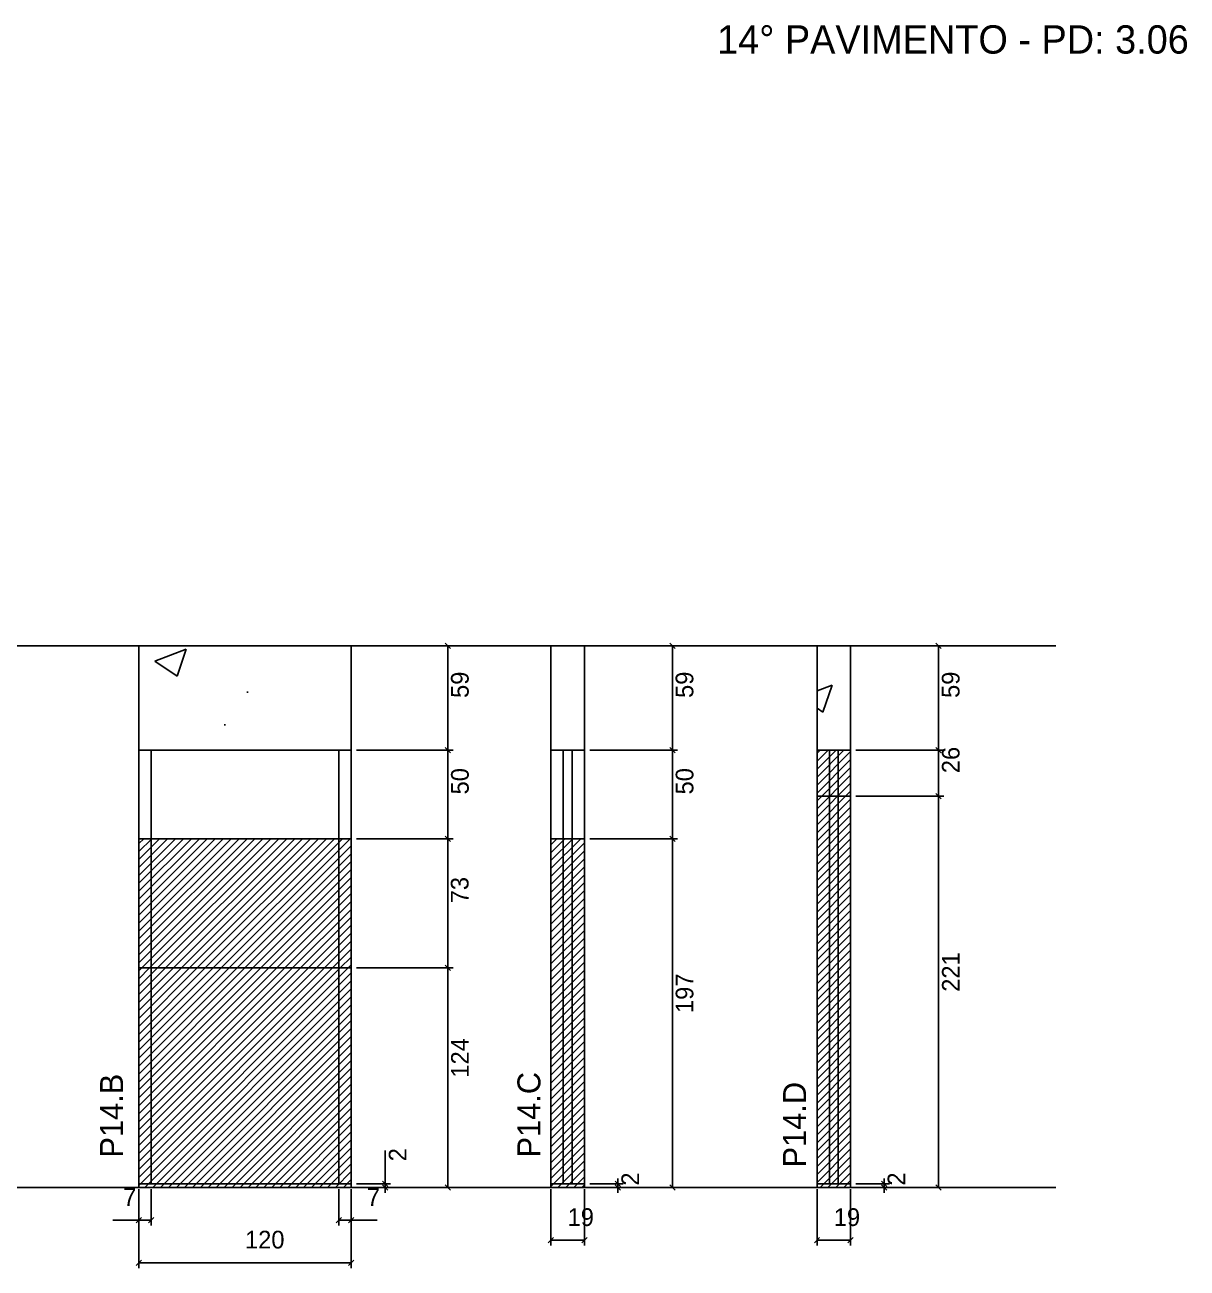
# Model space of a CAD drawing. Header units: metres. Extents: x 2558 to 3935, y 7391 to 8107.
# Drawn here: x 3278 to 3935, y 7391 to 8093 of the extents above; entities that cross this region are included whole.
import ezdxf

# ---------------------------------------------------------------- set-up
doc = ezdxf.new("R2010")
doc.units = ezdxf.units.M
for name, color, linetype in [('COTA', 7, 'Continuous'), ('Hachura', 7, 'Continuous'), ('NOMENCLATURA', 7, 'Continuous'), ('Nível', 7, 'Continuous'), ('Painéis', 7, 'Continuous'), ('SARR_2.2x7', 7, 'Continuous'), ('Texto Seção', 7, 'Continuous')]:
    doc.layers.add(name, color=color, linetype=linetype)

msp = doc.modelspace()

# ---------------------------------------------------------------- hatches: boundary and pattern name
at = {"layer": 'COTA'}
h = msp.add_hatch(dxfattribs=at)
h.set_pattern_fill('AR-CONC')
h.paths.add_polyline_path([(3342.31, 7742.15), (3342.31, 7683.15), (3462.31, 7683.15), (3462.31, 7742.15), (3342.31, 7742.15)])
h = msp.add_hatch(dxfattribs=at)
h.set_pattern_fill('AR-CONC')
h.paths.add_polyline_path([(3575.14, 7683.15), (3594.14, 7683.15), (3594.14, 7743.15), (3575.14, 7743.15), (3575.14, 7683.15)])
h = msp.add_hatch(dxfattribs=at)
h.set_pattern_fill('AR-CONC')
h.paths.add_polyline_path([(3744.59, 7683.15), (3744.59, 7742.15), (3725.59, 7742.15), (3725.59, 7683.15), (3744.59, 7683.15), (3744.59, 7683.15)])
at = {"layer": 'Hachura'}
h = msp.add_hatch(dxfattribs=at)
h.set_pattern_fill('ANSI31')
h.paths.add_polyline_path([(3744.59, 7683.15), (3725.59, 7683.15), (3725.59, 7436.15), (3744.59, 7436.15), (3744.59, 7683.15)])
h = msp.add_hatch(dxfattribs=at)
h.set_pattern_fill('ANSI31')
h.paths.add_polyline_path([(3342.31, 7633.15), (3342.31, 7560.15), (3462.31, 7560.15), (3462.31, 7633.15), (3342.31, 7633.15)])
h = msp.add_hatch(dxfattribs=at)
h.set_pattern_fill('ANSI31')
h.paths.add_polyline_path([(3594.14, 7436.15), (3594.14, 7633.15), (3575.14, 7633.15), (3575.14, 7436.15), (3594.14, 7436.15), (3594.14, 7436.15)])
h = msp.add_hatch(dxfattribs=at)
h.set_pattern_fill('ANSI31')
h.paths.add_polyline_path([(3462.31, 7560.15), (3342.31, 7560.15), (3342.31, 7436.15), (3462.31, 7436.15), (3462.31, 7560.15)])

# ---------------------------------------------------------------- linework, layer by layer
at = {"layer": 'COTA', "color": 241, "lineweight": 25}
for p, q in [((3462.31, 7742.15), (3342.31, 7742.15)), ((3462.31, 7742.15), (3342.31, 7742.15)), ((3342.31, 7683.15), (3342.31, 7742.15)), ((3462.31, 7683.15), (3462.31, 7742.15))]:
    msp.add_line(p, q, dxfattribs=at)
at = {"layer": 'COTA', "color": 4, "lineweight": 25}
for p, q in [((3465.31, 7742.15), (3519.86, 7742.15)), ((3516.86, 7683.15), (3516.86, 7742.15)), ((3597.14, 7742.15), (3646.83, 7742.15)), ((3643.83, 7683.15), (3643.83, 7742.15)), ((3747.59, 7742.15), (3797.28, 7742.15)), ((3794.28, 7683.15), (3794.28, 7742.15)), ((3465.31, 7683.15), (3519.86, 7683.15)), ((3597.14, 7683.15), (3646.83, 7683.15)), ((3747.59, 7683.15), (3797.28, 7683.15)), ((3747.59, 7657.15), (3797.28, 7657.15)), ((3794.28, 7436.15), (3794.28, 7657.15)), ((3465.31, 7633.15), (3519.86, 7633.15)), ((3516.86, 7560.15), (3516.86, 7633.15)), ((3597.14, 7633.15), (3646.83, 7633.15)), ((3643.83, 7436.15), (3643.83, 7633.15)), ((3465.31, 7560.15), (3519.86, 7560.15)), ((3465.31, 7560.15), (3519.86, 7560.15)), ((3516.86, 7436.15), (3516.86, 7560.15)), ((3481.57, 7438.15), (3481.57, 7456.95)), ((3465.31, 7438.15), (3484.57, 7438.15)), ((3481.57, 7436.15), (3481.57, 7438.15)), ((3597.14, 7438.15), (3616.04, 7438.15)), ((3613.04, 7438.15), (3613.04, 7441.15)), ((3613.04, 7436.15), (3613.04, 7438.15)), ((3747.59, 7438.15), (3766.49, 7438.15)), ((3763.49, 7438.15), (3763.49, 7441.15)), ((3763.49, 7436.15), (3763.49, 7438.15)), ((3342.31, 7435.15), (3342.31, 7390.54)), ((3342.31, 7433.15), (3342.31, 7414.64)), ((3349.31, 7435.15), (3349.31, 7414.64)), ((3455.31, 7435.15), (3455.31, 7414.64)), ((3462.31, 7435.15), (3462.31, 7390.54)), ((3462.31, 7433.15), (3462.31, 7414.64)), ((3465.31, 7436.15), (3484.57, 7436.15)), ((3465.31, 7436.15), (3519.86, 7436.15)), ((3481.57, 7436.15), (3481.57, 7433.15)), ((3575.14, 7435.15), (3575.14, 7403.26)), ((3594.14, 7435.15), (3594.14, 7403.26)), ((3597.14, 7436.15), (3616.04, 7436.15)), ((3597.14, 7436.15), (3646.83, 7436.15)), ((3613.04, 7436.15), (3613.04, 7433.15)), ((3725.59, 7435.15), (3725.59, 7403.26)), ((3744.59, 7435.15), (3744.59, 7403.26)), ((3747.59, 7436.15), (3766.49, 7436.15)), ((3747.59, 7436.15), (3797.28, 7436.15)), ((3763.49, 7436.15), (3763.49, 7433.15)), ((3342.31, 7417.64), (3327.58, 7417.64)), ((3349.31, 7417.64), (3342.31, 7417.64)), ((3455.31, 7417.64), (3462.31, 7417.64)), ((3462.31, 7417.64), (3477.04, 7417.64)), ((3575.14, 7406.26), (3594.14, 7406.26)), ((3725.59, 7406.26), (3744.59, 7406.26)), ((3462.31, 7393.54), (3342.31, 7393.54))]:
    msp.add_line(p, q, dxfattribs=at)
at = {"layer": 'COTA', "color": 0, "lineweight": 25}
for p, q in [((3518.36, 7740.65), (3515.36, 7743.65)), ((3645.33, 7740.65), (3642.33, 7743.65)), ((3795.78, 7740.65), (3792.78, 7743.65)), ((3515.36, 7684.65), (3518.36, 7681.65)), ((3642.33, 7684.65), (3645.33, 7681.65)), ((3792.78, 7684.65), (3795.78, 7681.65)), ((3795.78, 7655.65), (3792.78, 7658.65)), ((3518.36, 7631.65), (3515.36, 7634.65)), ((3645.33, 7631.65), (3642.33, 7634.65)), ((3518.36, 7558.65), (3515.36, 7561.65)), ((3515.36, 7561.65), (3518.36, 7558.65)), ((3480.07, 7439.65), (3483.07, 7436.65)), ((3611.54, 7439.65), (3614.54, 7436.65)), ((3761.99, 7439.65), (3764.99, 7436.65)), ((3483.07, 7434.65), (3480.07, 7437.65)), ((3515.36, 7437.65), (3518.36, 7434.65)), ((3614.54, 7434.65), (3611.54, 7437.65)), ((3642.33, 7437.65), (3645.33, 7434.65)), ((3764.99, 7434.65), (3761.99, 7437.65)), ((3792.78, 7437.65), (3795.78, 7434.65)), ((3343.81, 7419.14), (3340.81, 7416.14)), ((3347.81, 7416.14), (3350.81, 7419.14)), ((3456.81, 7419.14), (3453.81, 7416.14)), ((3460.81, 7416.14), (3463.81, 7419.14)), ((3576.64, 7407.76), (3573.64, 7404.76)), ((3592.64, 7404.76), (3595.64, 7407.76)), ((3727.09, 7407.76), (3724.09, 7404.76)), ((3743.09, 7404.76), (3746.09, 7407.76)), ((3343.81, 7395.04), (3340.81, 7392.04)), ((3460.81, 7392.04), (3463.81, 7395.04))]:
    msp.add_line(p, q, dxfattribs=at)
at = {"layer": 'COTA', "color": 241, "lineweight": 25}
for points in [[(3594.14, 7683.15), (3594.14, 7742.15), (3575.14, 7742.15), (3575.14, 7683.15)], [(3744.59, 7683.15), (3744.59, 7742.15), (3725.59, 7742.15), (3725.59, 7683.15)]]:
    msp.add_lwpolyline(points, dxfattribs=at)
at = {"layer": 'Nível', "color": 4, "lineweight": 25}
for p, q in [((2918.63, 7742.15), (3860.65, 7742.15)), ((2950.45, 7436.15), (3860.65, 7436.15))]:
    msp.add_line(p, q, dxfattribs=at)
at = {"layer": 'Painéis', "color": 0, "lineweight": 25}
for p, q in [((3518.36, 7681.65), (3515.36, 7684.65)), ((3645.33, 7681.65), (3642.33, 7684.65)), ((3795.78, 7681.65), (3792.78, 7684.65)), ((3792.78, 7658.65), (3795.78, 7655.65)), ((3515.36, 7634.65), (3518.36, 7631.65)), ((3642.33, 7634.65), (3645.33, 7631.65))]:
    msp.add_line(p, q, dxfattribs=at)
at = {"layer": 'Painéis', "color": 200, "lineweight": 25}
for p, q in [((3462.31, 7683.15), (3342.31, 7683.15)), ((3342.31, 7633.15), (3342.31, 7683.15)), ((3462.31, 7633.15), (3462.31, 7683.15)), ((3575.14, 7683.15), (3594.14, 7683.15)), ((3575.14, 7633.15), (3575.14, 7683.15)), ((3594.14, 7633.15), (3594.14, 7683.15)), ((3725.59, 7683.15), (3744.59, 7683.15)), ((3725.59, 7657.15), (3725.59, 7683.15)), ((3744.59, 7657.15), (3744.59, 7683.15)), ((3725.59, 7657.15), (3725.59, 7438.15)), ((3725.59, 7657.15), (3744.59, 7657.15)), ((3744.59, 7438.15), (3744.59, 7657.15)), ((3342.31, 7633.15), (3342.31, 7436.15)), ((3462.31, 7633.15), (3342.31, 7633.15)), ((3462.31, 7436.15), (3462.31, 7633.15)), ((3575.14, 7633.15), (3575.14, 7438.15)), ((3575.14, 7633.15), (3594.14, 7633.15)), ((3594.14, 7438.15), (3594.14, 7633.15)), ((3462.31, 7560.15), (3342.31, 7560.15)), ((3342.31, 7438.15), (3462.31, 7438.15)), ((3575.14, 7438.15), (3594.14, 7438.15)), ((3725.59, 7438.15), (3744.59, 7438.15))]:
    msp.add_line(p, q, dxfattribs=at)
at = {"layer": 'Painéis', "color": 4, "lineweight": 25}
for p, q in [((3465.31, 7683.15), (3519.86, 7683.15)), ((3516.86, 7633.15), (3516.86, 7683.15)), ((3597.14, 7683.15), (3646.83, 7683.15)), ((3643.83, 7683.15), (3643.83, 7633.15)), ((3747.59, 7683.15), (3797.28, 7683.15)), ((3794.28, 7683.15), (3794.28, 7657.15)), ((3747.59, 7657.15), (3797.28, 7657.15)), ((3465.31, 7633.15), (3519.86, 7633.15)), ((3597.14, 7633.15), (3646.83, 7633.15))]:
    msp.add_line(p, q, dxfattribs=at)
at = {"layer": 'Painéis', "color": 200, "lineweight": 25}
for points in [[(3462.31, 7438.15), (3342.31, 7438.15), (3342.31, 7436.15), (3462.31, 7436.15)], [(3575.14, 7438.15), (3594.14, 7438.15), (3594.14, 7436.15), (3575.14, 7436.15)], [(3725.59, 7438.15), (3744.59, 7438.15), (3744.59, 7436.15), (3725.59, 7436.15)]]:
    msp.add_lwpolyline(points, close=True, dxfattribs=at)
at = {"layer": 'SARR_2.2x7', "color": 40, "lineweight": 25}
for p, q in [((3349.31, 7633.15), (3349.31, 7683.15)), ((3455.31, 7633.15), (3455.31, 7683.15)), ((3582.14, 7633.15), (3582.14, 7683.15)), ((3587.14, 7633.15), (3587.14, 7683.15)), ((3732.59, 7657.15), (3732.59, 7683.15)), ((3737.59, 7657.15), (3737.59, 7683.15)), ((3732.59, 7657.15), (3732.59, 7438.15)), ((3737.59, 7657.15), (3737.59, 7438.15)), ((3349.31, 7560.15), (3349.31, 7633.15)), ((3455.31, 7560.15), (3455.31, 7633.15)), ((3582.14, 7633.15), (3582.14, 7438.15)), ((3587.14, 7633.15), (3587.14, 7438.15)), ((3349.31, 7438.15), (3349.31, 7560.15)), ((3455.31, 7438.15), (3455.31, 7560.15))]:
    msp.add_line(p, q, dxfattribs=at)

# ---------------------------------------------------------------- texts
at = {"layer": 'COTA', "color": 240, "lineweight": 25}
for s, p in [('59', (3528.72, 7712.65)), ('59', (3655.69, 7712.65)), ('59', (3806.14, 7712.65)), ('73', (3528.64, 7596.65)), ('221', (3806.22, 7546.65)), ('197', (3655.72, 7534.65)), ('124', (3528.79, 7498.15)), ('2', (3493.57, 7450.9)), ('2', (3625.04, 7437.15)), ('2', (3775.49, 7437.15))]:
    msp.add_text(s, height=10, rotation=90, dxfattribs=at).set_placement(p)
for s, p in [('7', (3333.44, 7425.71)), ('7', (3471.17, 7425.71)), ('19', (3584.64, 7414.35)), ('19', (3735.09, 7414.35)), ('120', (3402.31, 7401.64))]:
    msp.add_text(s, height=10, dxfattribs=at).set_placement(p)
at = {"layer": 'NOMENCLATURA', "color": 2, "lineweight": 25}
msp.add_text('14° PAVIMENTO - PD: 3.06', height=16, dxfattribs=at).set_placement((3669.15, 8076.66))
at = {"layer": 'Painéis', "color": 240, "lineweight": 25}
for s, p in [('26', (3806.17, 7670.15)), ('50', (3528.75, 7658.15)), ('50', (3655.72, 7658.15))]:
    msp.add_text(s, height=10, rotation=90, dxfattribs=at).set_placement(p)
at = {"layer": 'Texto Seção', "color": 7, "lineweight": 15}
for s, p in [('P14.B', (3333.36, 7452.98)), ('P14.C', (3569.26, 7453.05)), ('P14.D', (3719.38, 7447.44))]:
    msp.add_text(s, height=13, rotation=90, dxfattribs=at).set_placement(p)

doc.saveas('drawing.dxf')
